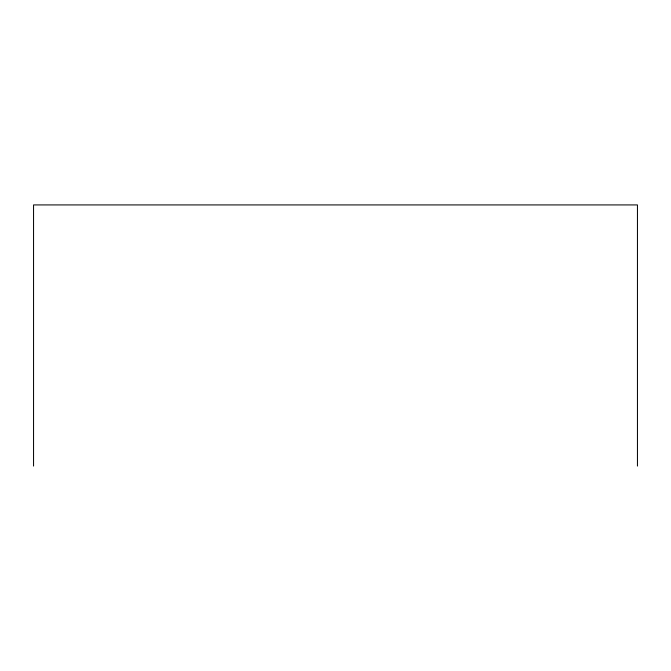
<?xml version="1.0" encoding="UTF-8"?>
<svg xmlns="http://www.w3.org/2000/svg" width="671" height="671" viewBox="0 0 671 671"><rect width="100%" height="100%" fill="white"/><g stroke="black" fill="none" stroke-linecap="round" stroke-linejoin="round"><path stroke-width="1.01" d="M637.45 466.077L637.45 204.923L33.55 204.923L33.55 466.077"/></g></svg>
